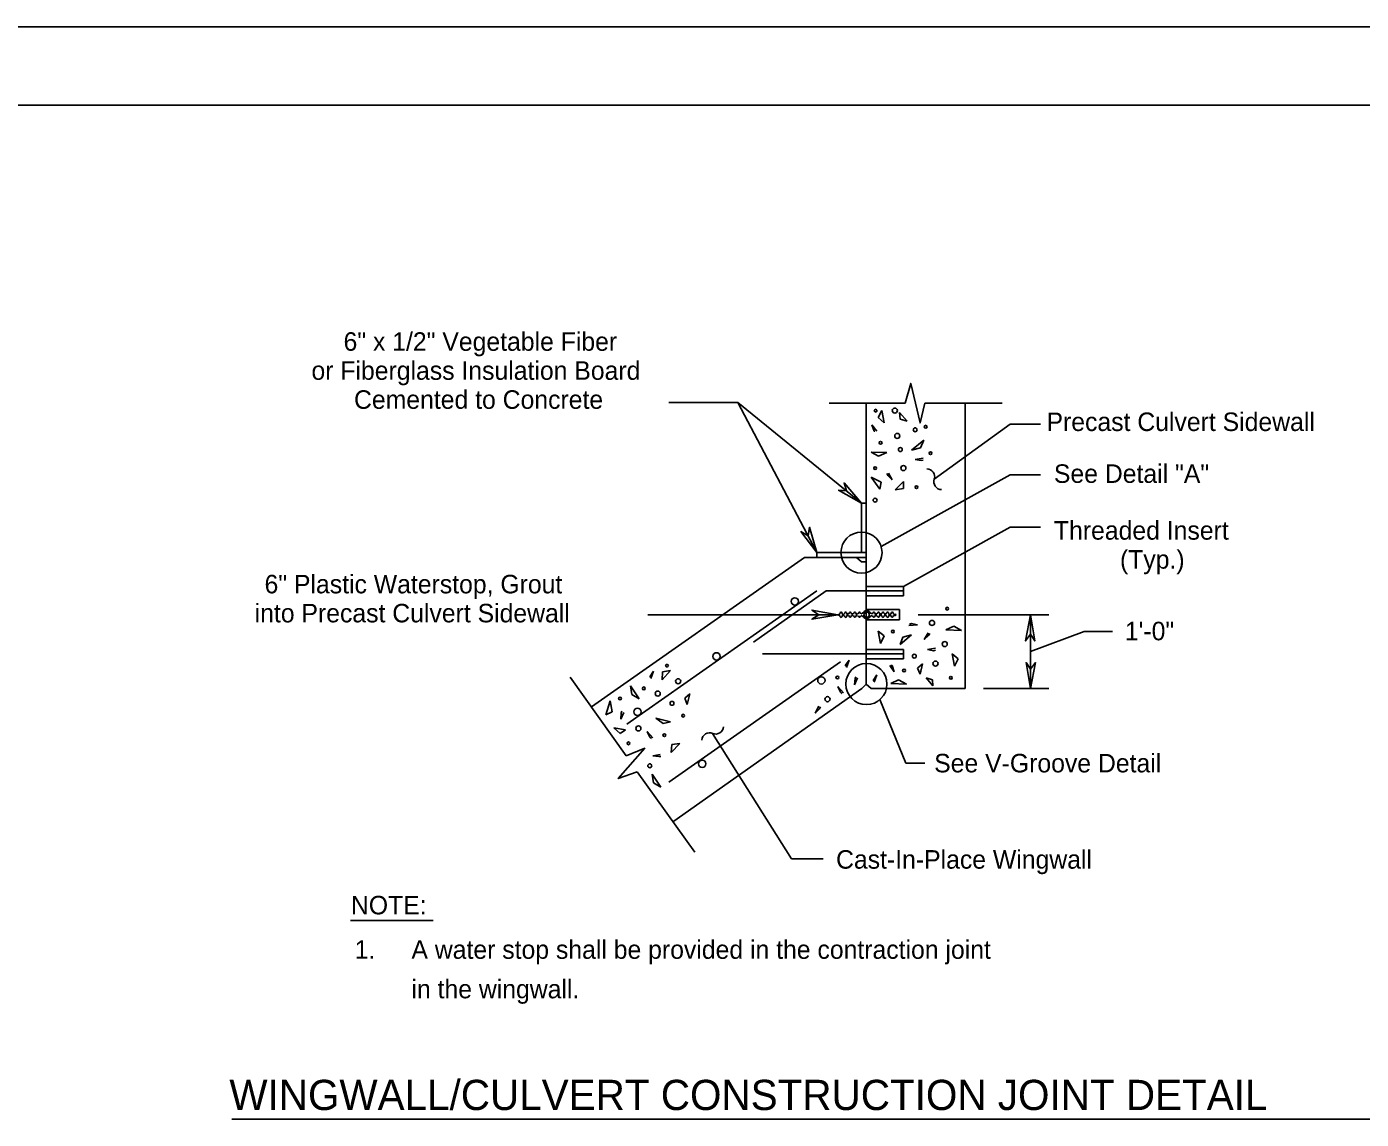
# Model space of a CAD drawing. Extents: x 499999.87 to 500002.82, y 499999.96 to 500001.79.
# Drawn here: x 500000.935 to 500001.644, y 500001.211 to 500001.792 of the extents above; entities that cross this region are included whole.
import ezdxf

# ---------------------------------------------------------------- set-up
doc = ezdxf.new("R2010")
doc.units = 0
doc.layers.add('1', color=7, linetype='Continuous')
doc.layers.add('2', color=7, linetype='Continuous')

msp = doc.modelspace()

# ---------------------------------------------------------------- linework, layer by layer
at = {"layer": '1'}
for p, q in [((499999.86647, 500001.79167), (500002.8248, 500001.79167)), ((500000.03314, 500001.75), (500002.78314, 500001.75)), ((500001.34843, 500001.50951), (500001.23524, 500001.43012)), ((500001.35499, 500001.4918), (500001.25394, 500001.42093)), ((500001.35991, 500001.4918), (500001.32119, 500001.46457)), ((500001.27625, 500001.39009), (500001.36745, 500001.45407)), ((500001.37894, 500001.43996), (500001.27887, 500001.36942))]:
    msp.add_line(p, q, dxfattribs=at)
for points in [[(500001.4124, 500001.59154), (500001.40978, 500001.58104), (500001.40486, 500001.60203), (500001.4019, 500001.59154)], [(500001.25361, 500001.4042), (500001.26345, 500001.40814), (500001.24934, 500001.39206), (500001.25951, 500001.39567)]]:
    msp.add_lwpolyline(points, dxfattribs=at)
for points in [[(500001.37861, 500001.53839), (500001.36942, 500001.54921), (500001.37073, 500001.54495), (500001.36647, 500001.54528)], [(500001.35499, 500001.51214), (500001.35105, 500001.52559), (500001.35039, 500001.521), (500001.34646, 500001.52329)], [(500001.36614, 500001.479), (500001.35236, 500001.48163), (500001.35597, 500001.479), (500001.35236, 500001.47671)], [(500001.4685, 500001.479), (500001.46588, 500001.46522), (500001.4685, 500001.46883), (500001.4708, 500001.46522)], [(500001.4685, 500001.43996), (500001.47113, 500001.45374), (500001.4685, 500001.45013), (500001.46621, 500001.45374)]]:
    msp.add_lwpolyline(points, close=True, dxfattribs=at)
at = {"layer": '2'}
for p, q in [((500001.27625, 500001.59186), (500001.31299, 500001.59186)), ((500001.31299, 500001.59186), (500001.37861, 500001.53839)), ((500001.31299, 500001.59186), (500001.35499, 500001.51214)), ((500001.4019, 500001.59154), (500001.36155, 500001.59154)), ((500001.38123, 500001.50951), (500001.38123, 500001.59154)), ((500001.45341, 500001.59154), (500001.4124, 500001.59154)), ((500001.43373, 500001.43996), (500001.43373, 500001.59154)), ((500001.38747, 500001.58399), (500001.38944, 500001.5876)), ((500001.39075, 500001.58104), (500001.38747, 500001.58399)), ((500001.38944, 500001.5876), (500001.39075, 500001.58104)), ((500001.39928, 500001.58301), (500001.39895, 500001.58661)), ((500001.39895, 500001.58661), (500001.40289, 500001.58202)), ((500001.40289, 500001.58202), (500001.39928, 500001.58301)), ((500001.3855, 500001.57677), (500001.38419, 500001.58005)), ((500001.38419, 500001.58005), (500001.38681, 500001.57677)), ((500001.38583, 500001.57677), (500001.3855, 500001.57677)), ((500001.41732, 500001.55118), (500001.45768, 500001.58038)), ((500001.45768, 500001.58038), (500001.47375, 500001.58038)), ((500001.40518, 500001.5666), (500001.41175, 500001.57185)), ((500001.4101, 500001.56791), (500001.40518, 500001.5666)), ((500001.41175, 500001.57185), (500001.4101, 500001.56791)), ((500001.3878, 500001.56332), (500001.38386, 500001.56562)), ((500001.38386, 500001.56562), (500001.39206, 500001.56529)), ((500001.39206, 500001.56529), (500001.3878, 500001.56332)), ((500001.40715, 500001.56168), (500001.41142, 500001.56234)), ((500001.41043, 500001.56102), (500001.40715, 500001.56168)), ((500001.41142, 500001.56135), (500001.41043, 500001.56102)), ((500001.38911, 500001.51542), (500001.45768, 500001.55348)), ((500001.39206, 500001.55413), (500001.39272, 500001.55315)), ((500001.39272, 500001.55315), (500001.39501, 500001.55085)), ((500001.39501, 500001.55085), (500001.39304, 500001.55446)), ((500001.45768, 500001.55348), (500001.47375, 500001.55348)), ((500001.38845, 500001.54593), (500001.38386, 500001.55217)), ((500001.38386, 500001.55217), (500001.38911, 500001.54954)), ((500001.38911, 500001.54954), (500001.38845, 500001.54593)), ((500001.39665, 500001.5456), (500001.40092, 500001.54987)), ((500001.40092, 500001.54626), (500001.39665, 500001.5456)), ((500001.40092, 500001.54987), (500001.40092, 500001.54626)), ((500001.37861, 500001.51214), (500001.37861, 500001.53839)), ((500001.38123, 500001.53839), (500001.37861, 500001.53839)), ((500001.40092, 500001.49409), (500001.45768, 500001.52559)), ((500001.45768, 500001.52559), (500001.47375, 500001.52559)), ((500001.38123, 500001.51214), (500001.35499, 500001.51214)), ((500001.35499, 500001.50951), (500001.35499, 500001.51214)), ((500001.38123, 500001.50951), (500001.34843, 500001.50951)), ((500001.38123, 500001.50951), (500001.37598, 500001.50951)), ((500001.37598, 500001.50951), (500001.37861, 500001.50722)), ((500001.37861, 500001.50722), (500001.38123, 500001.50722)), ((500001.38123, 500001.44226), (500001.38123, 500001.50951)), ((500001.38123, 500001.50722), (500001.38123, 500001.50951)), ((500001.40092, 500001.4918), (500001.35991, 500001.4918)), ((500001.40092, 500001.49409), (500001.38123, 500001.49409)), ((500001.40092, 500001.48917), (500001.38123, 500001.48917)), ((500001.40092, 500001.48917), (500001.40092, 500001.49409)), ((500001.39895, 500001.48196), (500001.38123, 500001.48196)), ((500001.39895, 500001.48196), (500001.39895, 500001.47638)), ((500001.36614, 500001.479), (500001.26509, 500001.479)), ((500001.36713, 500001.47933), (500001.3668, 500001.47933)), ((500001.36713, 500001.47867), (500001.3668, 500001.47867)), ((500001.36942, 500001.47933), (500001.36844, 500001.47933)), ((500001.36942, 500001.47867), (500001.36844, 500001.47867)), ((500001.37172, 500001.47966), (500001.37073, 500001.47966)), ((500001.37172, 500001.47867), (500001.37073, 500001.47867)), ((500001.37434, 500001.47966), (500001.37336, 500001.47966)), ((500001.37434, 500001.47867), (500001.37336, 500001.47867)), ((500001.37664, 500001.47966), (500001.37566, 500001.47966)), ((500001.37664, 500001.47867), (500001.37566, 500001.47867)), ((500001.37927, 500001.47999), (500001.37828, 500001.47966)), ((500001.37927, 500001.47835), (500001.37828, 500001.47867)), ((500001.39895, 500001.47638), (500001.38123, 500001.47638)), ((500001.38353, 500001.47999), (500001.38451, 500001.47966)), ((500001.38353, 500001.47835), (500001.38451, 500001.47867)), ((500001.38583, 500001.47966), (500001.38681, 500001.47966)), ((500001.38583, 500001.47867), (500001.38681, 500001.47867)), ((500001.38812, 500001.47966), (500001.38944, 500001.47966)), ((500001.38812, 500001.47867), (500001.38944, 500001.47867)), ((500001.39075, 500001.47966), (500001.39173, 500001.47966)), ((500001.39075, 500001.47867), (500001.39173, 500001.47867)), ((500001.39304, 500001.47933), (500001.39436, 500001.47933)), ((500001.39304, 500001.47867), (500001.39436, 500001.47867)), ((500001.39567, 500001.47933), (500001.39665, 500001.47933)), ((500001.39567, 500001.47867), (500001.39665, 500001.47867)), ((500001.47835, 500001.479), (500001.40879, 500001.479)), ((500001.4685, 500001.43996), (500001.4685, 500001.479)), ((500001.38878, 500001.46391), (500001.38747, 500001.47047)), ((500001.38747, 500001.47047), (500001.39075, 500001.46785)), ((500001.39075, 500001.46785), (500001.38878, 500001.46391)), ((500001.40518, 500001.4685), (500001.39928, 500001.46325)), ((500001.40059, 500001.46719), (500001.40518, 500001.4685)), ((500001.40846, 500001.47375), (500001.40387, 500001.47343)), ((500001.4042, 500001.47408), (500001.40518, 500001.47441)), ((500001.40518, 500001.47441), (500001.40846, 500001.47375)), ((500001.41207, 500001.46588), (500001.41404, 500001.46949)), ((500001.41437, 500001.46818), (500001.41207, 500001.46588)), ((500001.41503, 500001.46916), (500001.41437, 500001.46818)), ((500001.42356, 500001.47113), (500001.42782, 500001.4731)), ((500001.43176, 500001.4708), (500001.42356, 500001.47113)), ((500001.42782, 500001.4731), (500001.43176, 500001.4708)), ((500001.4685, 500001.45965), (500001.49705, 500001.47014)), ((500001.49705, 500001.47014), (500001.51214, 500001.47014)), ((500001.40092, 500001.46063), (500001.38123, 500001.46063)), ((500001.39928, 500001.46325), (500001.40059, 500001.46719)), ((500001.40092, 500001.46063), (500001.40092, 500001.45571)), ((500001.41371, 500001.46063), (500001.41798, 500001.46129)), ((500001.41699, 500001.45997), (500001.41371, 500001.46063)), ((500001.40092, 500001.45833), (500001.32612, 500001.45833)), ((500001.37008, 500001.4521), (500001.37205, 500001.45505)), ((500001.37205, 500001.45505), (500001.37073, 500001.45112)), ((500001.40092, 500001.45571), (500001.38123, 500001.45571)), ((500001.41798, 500001.4603), (500001.41699, 500001.45997)), ((500001.42815, 500001.45177), (500001.42684, 500001.45833)), ((500001.42684, 500001.45833), (500001.43012, 500001.45571)), ((500001.43012, 500001.45571), (500001.42815, 500001.45177)), ((500001.26608, 500001.44619), (500001.26804, 500001.44915)), ((500001.26804, 500001.44915), (500001.26673, 500001.44521)), ((500001.27723, 500001.44948), (500001.27264, 500001.44455)), ((500001.27264, 500001.44455), (500001.27297, 500001.44882)), ((500001.27297, 500001.44882), (500001.27723, 500001.44948)), ((500001.37041, 500001.45177), (500001.37008, 500001.4521)), ((500001.38484, 500001.44423), (500001.38681, 500001.44718)), ((500001.38681, 500001.44718), (500001.3855, 500001.44324)), ((500001.396, 500001.44882), (500001.3937, 500001.4521)), ((500001.39436, 500001.4521), (500001.39501, 500001.4521)), ((500001.39501, 500001.4521), (500001.396, 500001.44882)), ((500001.40846, 500001.45079), (500001.41109, 500001.45308)), ((500001.40978, 500001.44751), (500001.40846, 500001.45079)), ((500001.41109, 500001.45308), (500001.40978, 500001.44751)), ((500001.25361, 500001.4042), (500001.22375, 500001.44587)), ((500001.25656, 500001.43668), (500001.25591, 500001.44127)), ((500001.25591, 500001.44127), (500001.2605, 500001.43438)), ((500001.2664, 500001.44587), (500001.26608, 500001.44619)), ((500001.36745, 500001.43799), (500001.36614, 500001.44094)), ((500001.36614, 500001.44094), (500001.36909, 500001.43766)), ((500001.375, 500001.44193), (500001.37664, 500001.44554)), ((500001.37533, 500001.44521), (500001.375, 500001.44193)), ((500001.37566, 500001.44619), (500001.37533, 500001.44521)), ((500001.38123, 500001.44226), (500001.37894, 500001.43996)), ((500001.38123, 500001.44226), (500001.38386, 500001.43996)), ((500001.43373, 500001.43996), (500001.38386, 500001.43996)), ((500001.38517, 500001.4439), (500001.38484, 500001.44423)), ((500001.39436, 500001.44259), (500001.39829, 500001.44455)), ((500001.40256, 500001.44226), (500001.39436, 500001.44259)), ((500001.39829, 500001.44455), (500001.40256, 500001.44226)), ((500001.41667, 500001.44127), (500001.41306, 500001.44554)), ((500001.41306, 500001.44554), (500001.41634, 500001.44455)), ((500001.41634, 500001.44455), (500001.41667, 500001.44127)), ((500001.47835, 500001.43996), (500001.44357, 500001.43996)), ((500001.24278, 500001.42585), (500001.24508, 500001.4334)), ((500001.24508, 500001.4334), (500001.24606, 500001.42749)), ((500001.2605, 500001.43438), (500001.25656, 500001.43668)), ((500001.28478, 500001.43471), (500001.2874, 500001.43701)), ((500001.28609, 500001.43143), (500001.28478, 500001.43471)), ((500001.2874, 500001.43701), (500001.28609, 500001.43143)), ((500001.36844, 500001.43734), (500001.36745, 500001.43799)), ((500001.38845, 500001.43406), (500001.40223, 500001.40026)), ((500001.24606, 500001.42749), (500001.24278, 500001.42585)), ((500001.25066, 500001.42356), (500001.2523, 500001.42717)), ((500001.25098, 500001.42684), (500001.25066, 500001.42356)), ((500001.25131, 500001.42782), (500001.25098, 500001.42684)), ((500001.354, 500001.42684), (500001.35597, 500001.43045)), ((500001.3563, 500001.42913), (500001.354, 500001.42684)), ((500001.35696, 500001.43012), (500001.3563, 500001.42913)), ((500001.25033, 500001.41601), (500001.24705, 500001.41896)), ((500001.24705, 500001.41896), (500001.25328, 500001.41798)), ((500001.25328, 500001.41798), (500001.25033, 500001.41601)), ((500001.27329, 500001.42126), (500001.26936, 500001.42421)), ((500001.26936, 500001.42421), (500001.27723, 500001.42224)), ((500001.27723, 500001.42224), (500001.27329, 500001.42126)), ((500001.26608, 500001.41404), (500001.26476, 500001.41699)), ((500001.26476, 500001.41699), (500001.26772, 500001.41371)), ((500001.26706, 500001.41339), (500001.26608, 500001.41404)), ((500001.26772, 500001.4042), (500001.27165, 500001.40486)), ((500001.271, 500001.40387), (500001.26772, 500001.4042)), ((500001.27198, 500001.40387), (500001.271, 500001.40387)), ((500001.28215, 500001.41076), (500001.27756, 500001.40584)), ((500001.27756, 500001.40584), (500001.27789, 500001.4101)), ((500001.27789, 500001.4101), (500001.28215, 500001.41076)), ((500001.40223, 500001.40026), (500001.4124, 500001.40026)), ((500001.29003, 500001.35302), (500001.25951, 500001.39567)), ((500001.26804, 500001.38976), (500001.26739, 500001.39436)), ((500001.26739, 500001.39436), (500001.27198, 500001.38747)), ((500001.27198, 500001.38747), (500001.26804, 500001.38976)), ((500001.15092, 500001.3166), (500001.10696, 500001.3166)), ((500001.67618, 500001.21096), (500001.04396, 500001.21096))]:
    msp.add_line(p, q, dxfattribs=at)
msp.add_lwpolyline([(500001.29954, 500001.41601), (500001.34154, 500001.34941), (500001.35827, 500001.34941)], dxfattribs=at)
for centre, radius in [((500001.38622, 500001.5876), 0.000734), ((500001.39639, 500001.5876), 0.00135), ((500001.3977, 500001.57415), 0.00135), ((500001.40722, 500001.57743), 0.00104), ((500001.4128, 500001.57907), 0.000734), ((500001.38885, 500001.57054), 0.000734), ((500001.39934, 500001.56693), 0.00104), ((500001.41542, 500001.56496), 0.000734), ((500001.38589, 500001.55709), 0.000734), ((500001.40098, 500001.55709), 0.00135), ((500001.40787, 500001.54692), 0.000734), ((500001.38589, 500001.54003), 0.00104), ((500001.37867, 500001.51214), 0.01092), ((500001.34324, 500001.48622), 0.00195), ((500001.42426, 500001.48236), 0.000734), ((500001.41616, 500001.4748), 0.00135), ((500001.39539, 500001.47022), 0.000734), ((500001.4229, 500001.46351), 0.00135), ((500001.30157, 500001.45702), 0.00195), ((500001.40676, 500001.4571), 0.00104), ((500001.41803, 500001.45316), 0.00135), ((500001.2753, 500001.45206), 0.000734), ((500001.36585, 500001.44582), 0.000734), ((500001.3813, 500001.44226), 0.01092), ((500001.40129, 500001.44955), 0.000734), ((500001.42623, 500001.44561), 0.000734), ((500001.26295, 500001.44), 0.000734), ((500001.28122, 500001.44379), 0.00135), ((500001.35735, 500001.44423), 0.00195), ((500001.2503, 500001.43457), 0.000734), ((500001.27039, 500001.43719), 0.00135), ((500001.27794, 500001.43202), 0.00104), ((500001.36062, 500001.43427), 0.00135), ((500001.25958, 500001.42749), 0.00195), ((500001.28383, 500001.42548), 0.000734), ((500001.26006, 500001.41869), 0.00135), ((500001.25482, 500001.41077), 0.000734), ((500001.27388, 500001.41514), 0.000734), ((500001.26613, 500001.39885), 0.00104), ((500001.29403, 500001.39993), 0.00195)]:
    msp.add_circle(centre, radius, dxfattribs=at)
for centre, radius, start, end in [((500001.41338, 500001.55246), 0.00421, 342.34994, 88.71912), ((500001.42124, 500001.54976), 0.00411, 159.76431, 270.03013), ((500001.36683, 500001.47909), 0.00033, 90, 270), ((500001.3814, 500001.47914), 0.00212, 90, 164.55462), ((500001.3814, 500001.47914), 0.00212, 196.78688, 270), ((500001.3814, 500001.47914), 0.00141, 90, 270), ((500001.3814, 500001.47914), 0.00212, 15.44538, 90), ((500001.3814, 500001.47914), 0.00141, 270, 90), ((500001.3814, 500001.47914), 0.00212, 270, 343.21312), ((500001.39664, 500001.47909), 0.00033, 270, 90), ((500001.30114, 500001.41993), 0.00421, 248.69444, 355.06363), ((500001.29794, 500001.41225), 0.00411, 66.10882, 176.37463)]:
    msp.add_arc(centre, radius, start, end, dxfattribs=at)
for centre, start_param, end_param in [((500001.36782, 500001.47914), 1.817624, 4.492051), ((500001.36782, 500001.47914), 4.982322, 7.57526), ((500001.37027, 500001.47914), 1.852354, 4.451638), ((500001.37027, 500001.47914), 5.006456, 7.542923), ((500001.37268, 500001.47914), 1.885314, 4.415902), ((500001.37268, 500001.47914), 5.041323, 7.506649), ((500001.37513, 500001.47914), 1.919593, 4.380913), ((500001.37513, 500001.47914), 5.077283, 7.470475), ((500001.37758, 500001.47914), 1.955903, 4.344116), ((500001.37758, 500001.47914), 5.113436, 7.432081), ((500001.38522, 500001.47914), 1.939069, 4.327282), ((500001.38522, 500001.47914), 5.134289, 7.452935), ((500001.38768, 500001.47914), 1.902273, 4.363592), ((500001.38768, 500001.47914), 5.095895, 7.489087), ((500001.39013, 500001.47914), 1.867284, 4.397871), ((500001.39013, 500001.47914), 5.059722, 7.525047), ((500001.39253, 500001.47914), 1.831547, 4.430831), ((500001.39253, 500001.47914), 5.023448, 7.559915), ((500001.39499, 500001.47914), 1.791134, 4.465561), ((500001.39499, 500001.47914), 4.991111, 7.584049)]:
    msp.add_ellipse(centre, major_axis=(0, -0.00141), ratio=0.5, start_param=start_param, end_param=end_param, dxfattribs=at)

# ---------------------------------------------------------------- texts
for s, height, p in [('6" x 1/2" Vegetable Fiber', 0.0098425, (500001.10335, 500001.61942)), ('or Fiberglass Insulation Board', 0.0098425, (500001.08629, 500001.604)), ('Cemented to Concrete', 0.0098425, (500001.10892, 500001.58858)), ('Precast Culvert Sidewall', 0.0098425, (500001.47703, 500001.57677)), ('See Detail "A"', 0.0098425, (500001.48097, 500001.54921)), ('Threaded Insert', 0.0098425, (500001.48097, 500001.51903)), ('(Typ.)', 0.009843, (500001.51608, 500001.50361)), ('6" Plastic Waterstop, Grout', 0.0098425, (500001.06135, 500001.49049)), ('into Precast Culvert Sidewall', 0.0098425, (500001.0561, 500001.47507)), ('1\'-0"', 0.009843, (500001.5187, 500001.46555)), ('See V-Groove Detail', 0.0098425, (500001.41732, 500001.39534)), ('Cast-In-Place Wingwall', 0.0098425, (500001.36516, 500001.34416)), ('NOTE:', 0.009843, (500001.10728, 500001.31988)), ('1.', 0.009843, (500001.10925, 500001.29626)), ('A water stop shall be provided in the contraction joint', 0.0098425, (500001.13944, 500001.29626)), ('in the wingwall.', 0.0098425, (500001.13944, 500001.27526)), ('WINGWALL/CULVERT CONSTRUCTION JOINT DETAIL', 0.0160768, (500001.04265, 500001.21588))]:
    msp.add_text(s, height=height, dxfattribs=at).set_placement(p)

doc.saveas('drawing.dxf')
